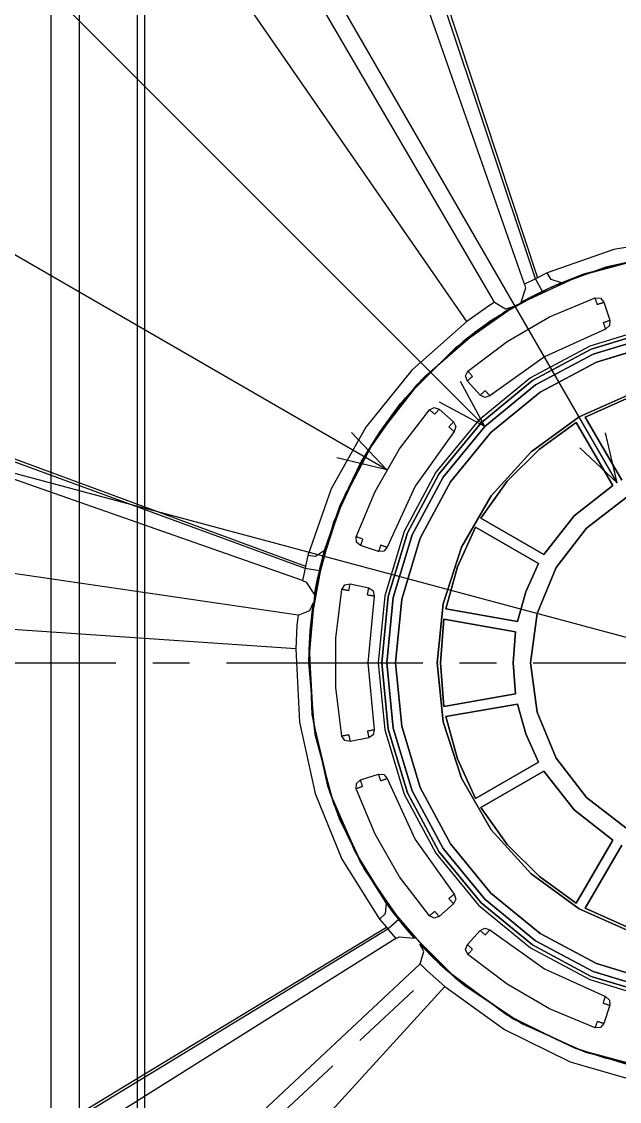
# Model space of a CAD drawing. Header units: metres. Extents: x -18 to 410, y -32 to 287.
# Drawn here: x 20.78 to 45.13, y 91.37 to 135.34 of the extents above; entities that cross this region are included whole.
import ezdxf

# ---------------------------------------------------------------- set-up
doc = ezdxf.new("R2010")
doc.units = ezdxf.units.M
doc.linetypes.add('CENTER2', pattern=[12.5, 8, -1.5, 1.5, -1.5])
doc.linetypes.add('DASHED', pattern=[4.5, 3, -1.5])
for name, color, linetype in [('DIM', 2, 'Continuous'), ('HIDDEN', 9, 'DASHED'), ('VISIBLE', 3, 'Continuous')]:
    doc.layers.add(name, color=color, linetype=linetype)

msp = doc.modelspace()

# ---------------------------------------------------------------- linework, layer by layer
at = {"layer": 'CENTER2', "color": 3, "linetype": 'CENTER2'}
msp.add_line((4.124, 109.226), (94.415, 109.226), dxfattribs=at)
at = {"layer": 'DIM', "color": 2}
for p, q in [((21.977, 178.5), (21.977, 56.5)), ((23.126, 178.5), (23.126, 48.5)), ((25.497, 178.5), (25.497, 40.5)), ((25.794, 178.5), (25.794, 28.5)), ((45.039, 116.553), (23.641, 153.615)), ((39.647, 118.848), (13.025, 145.47)), ((35.652, 117.087), (4.879, 134.854)), ((48.248, 109.499), (-0.241, 122.492)), ((39.647, 118.848), (38.657, 120.687)), ((39.647, 118.848), (37.808, 119.838)), ((35.652, 117.087), (34.22, 118.607)), ((45.039, 116.553), (44.558, 118.585)), ((45.039, 116.553), (43.519, 117.985)), ((35.652, 117.087), (33.62, 117.568))]:
    msp.add_line(p, q, dxfattribs=at)
at = {"layer": 'HIDDEN'}
for p, q in [((44.498, 123.909), (44.738, 123.171)), ((39.457, 120.123), (38.938, 120.699)), ((37.796, 119.556), (38.372, 119.037)), ((45.223, 116.657), (43.742, 119.222)), ((43.376, 119.01), (44.857, 116.445)), ((42.05, 113.638), (39.484, 115.119)), ((39.273, 114.753), (41.838, 113.272)), ((35.323, 113.757), (34.586, 113.996)), ((40.976, 110.903), (38.059, 111.417)), ((37.985, 111), (40.902, 110.486)), ((40.902, 107.965), (37.985, 107.451)), ((38.059, 107.034), (40.976, 107.548)), ((41.838, 105.179), (39.273, 103.698)), ((34.586, 104.455), (35.323, 104.694)), ((39.484, 103.332), (42.05, 104.813)), ((44.857, 102.006), (43.376, 99.441)), ((43.742, 99.229), (45.223, 101.794)), ((38.372, 99.414), (37.796, 98.895)), ((38.938, 97.752), (39.457, 98.329)), ((21.39, 81.563), (37.857, 96.922)), ((44.738, 95.28), (44.498, 94.542))]:
    msp.add_line(p, q, dxfattribs=at)
for points in [[(49.269, 126.007), (46.902, 125.839), (44.582, 125.339), (42.356, 124.517), (40.268, 123.388)], [(49.269, 126.007), (46.563, 125.787), (43.67, 125.045), (42.809, 124.714), (41.988, 124.345)], [(42.585, 124.618), (42.369, 124.523)], [(38.963, 121.101), (40.556, 122.314), (42.29, 123.316), (44.138, 124.088)], [(41.463, 124.081), (41.114, 123.892)], [(41.988, 124.345), (41.463, 124.081)], [(41.517, 124.109), (41.682, 124.194)], [(41.994, 124.348), (42.137, 124.416)], [(44.138, 124.088), (44.356, 124.074), (44.498, 123.909)], [(40.833, 123.733), (39.813, 123.089)], [(39.225, 122.669), (39.852, 123.116)], [(39.458, 122.84), (40.378, 123.458)], [(39.857, 123.117), (39.486, 122.855)], [(39.852, 123.116), (40.268, 123.388)], [(39.857, 123.117), (39.852, 123.116)], [(40.268, 123.388), (39.857, 123.117)], [(40.378, 123.458), (40.386, 123.463)], [(44.738, 123.171), (44.722, 122.958), (44.562, 122.818)], [(63.089, 109.226), (62.824, 111.922), (62.037, 114.514), (60.76, 116.903), (59.041, 118.998), (56.947, 120.716), (54.558, 121.994), (51.965, 122.78), (49.269, 123.046), (46.573, 122.78), (43.98, 121.994), (41.591, 120.716), (39.497, 118.998), (37.778, 116.903), (36.501, 114.514), (35.715, 111.922), (35.449, 109.226)], [(35.449, 109.226), (35.715, 111.922), (36.501, 114.514), (37.778, 116.903), (39.497, 118.998), (41.591, 120.716), (43.98, 121.994), (46.573, 122.78), (49.269, 123.046), (51.965, 122.78), (54.558, 121.994), (56.947, 120.716), (59.041, 118.998), (60.76, 116.903), (62.037, 114.514), (62.824, 111.922), (63.089, 109.226)], [(49.269, 95.617), (46.614, 95.879), (44.061, 96.653), (41.709, 97.911), (39.647, 99.603), (37.954, 101.665), (36.697, 104.018), (35.922, 106.571), (35.661, 109.226), (35.922, 111.88), (36.697, 114.433), (37.954, 116.786), (39.647, 118.848), (41.709, 120.541), (44.061, 121.798), (46.614, 122.572), (49.269, 122.834)], [(39.813, 123.089), (39.221, 122.666)], [(39.486, 122.855), (39.223, 122.664)], [(44.562, 122.818), (42.077, 121.682), (39.852, 120.098)], [(38.766, 122.313), (36.843, 120.504), (35.228, 118.415), (33.96, 116.099), (33.071, 113.613), (32.584, 111.018)], [(39.221, 122.666), (37.049, 120.727), (35.183, 118.346), (33.78, 115.682), (32.908, 112.96)], [(36.013, 109.226), (36.268, 111.812), (37.022, 114.298), (38.247, 116.59), (39.896, 118.599), (41.905, 120.247), (44.196, 121.472), (46.683, 122.227), (49.269, 122.481), (51.855, 122.227), (54.342, 121.472), (56.634, 120.247), (58.642, 118.599), (60.291, 116.59), (61.516, 114.298), (62.27, 111.812), (62.525, 109.226)], [(38.766, 122.313), (39.225, 122.669)], [(39.223, 122.664), (38.766, 122.313)], [(38.938, 120.699), (38.866, 120.905), (38.963, 121.101)], [(36.221, 119.778), (37.202, 120.887)], [(37.705, 109.226), (37.958, 111.63), (38.705, 113.929), (39.914, 116.022), (41.532, 117.819), (43.487, 119.24), (45.696, 120.223), (48.06, 120.726), (50.478, 120.726), (52.842, 120.223), (55.051, 119.24), (57.007, 117.819), (58.624, 116.022), (59.833, 113.929), (60.58, 111.63), (60.833, 109.226)], [(43.742, 119.222), (45.429, 119.983), (47.216, 120.462), (49.058, 120.646)], [(39.852, 120.098), (39.65, 120.03), (39.457, 120.123)], [(37.394, 119.532), (37.59, 119.628), (37.796, 119.556)], [(34.406, 114.357), (35.179, 116.204), (36.18, 117.939), (37.394, 119.532)], [(38.372, 119.037), (38.465, 118.845), (38.397, 118.643)], [(39.484, 115.119), (40.564, 116.622), (41.873, 117.93), (43.376, 119.01)], [(34.618, 117.408), (35.357, 118.61)], [(38.397, 118.643), (36.812, 116.418), (35.677, 113.933)], [(49.269, 101.469), (47.262, 101.734), (45.391, 102.509), (43.785, 103.741), (42.552, 105.347), (41.777, 107.218), (41.513, 109.226), (41.777, 111.233), (42.552, 113.104), (43.785, 114.71), (45.391, 115.943), (47.262, 116.717), (49.269, 116.982)], [(44.857, 116.445), (43.286, 115.209), (42.05, 113.638)], [(34.586, 113.996), (34.42, 114.139), (34.406, 114.357)], [(38.059, 111.417), (38.535, 113.132), (39.273, 114.753)], [(35.677, 113.933), (35.536, 113.772), (35.323, 113.757)], [(33.007, 113.369), (33.067, 113.597)], [(41.838, 113.272), (41.318, 112.119), (40.976, 110.903)], [(32.908, 112.96), (32.788, 112.385)], [(32.799, 112.445), (32.836, 112.626)], [(32.788, 112.385), (32.718, 111.994)], [(33.832, 106.238), (33.577, 108.224), (33.577, 110.227), (33.832, 112.213)], [(33.832, 112.213), (33.953, 112.395), (34.167, 112.436)], [(34.926, 112.274), (35.103, 112.154), (35.144, 111.945)], [(35.144, 111.945), (34.885, 109.226), (35.144, 106.506)], [(32.667, 111.675), (32.534, 110.477)], [(32.508, 110.043), (32.598, 111.148)], [(32.538, 110.524), (32.584, 111.018)], [(32.584, 111.018), (32.54, 110.528)], [(32.598, 111.148), (32.599, 111.159)], [(37.985, 107.451), (37.846, 109.226), (37.985, 111)], [(32.496, 109.755), (32.538, 110.524)], [(32.534, 110.477), (32.496, 109.75)], [(32.54, 110.528), (32.514, 110.073)], [(32.54, 110.528), (32.538, 110.524)], [(40.902, 110.486), (40.808, 109.226), (40.902, 107.965)], [(32.514, 110.073), (32.499, 109.751)], [(32.488, 109.174), (32.496, 109.755)], [(32.499, 109.751), (32.488, 109.174)], [(32.499, 109.751), (32.496, 109.755)], [(32.496, 109.75), (32.658, 106.842), (33.356, 103.899), (34.563, 101.141), (36.149, 98.762)], [(32.488, 109.174), (32.704, 106.542), (33.329, 103.977), (34.35, 101.542), (35.74, 99.298), (37.464, 97.298)], [(63.089, 109.226), (62.824, 106.529), (62.037, 103.937), (60.76, 101.548), (59.041, 99.453), (56.947, 97.735), (54.558, 96.458), (51.965, 95.671), (49.269, 95.406), (46.573, 95.671), (43.98, 96.458), (41.591, 97.735), (39.497, 99.453), (37.778, 101.548), (36.501, 103.937), (35.715, 106.529), (35.449, 109.226)], [(35.449, 109.226), (35.715, 106.529), (36.501, 103.937), (37.778, 101.548), (39.497, 99.453), (41.591, 97.735), (43.98, 96.458), (46.573, 95.671), (49.269, 95.406), (51.965, 95.671), (54.558, 96.458), (56.947, 97.735), (59.041, 99.453), (60.76, 101.548), (62.037, 103.937), (62.824, 106.529), (63.089, 109.226)], [(60.833, 109.226), (60.58, 106.821), (59.833, 104.522), (58.624, 102.429), (57.007, 100.632), (55.051, 99.211), (52.842, 98.228), (50.478, 97.725), (48.06, 97.725), (45.696, 98.228), (43.487, 99.211), (41.532, 100.632), (39.914, 102.429), (38.705, 104.522), (37.958, 106.821), (37.705, 109.226)], [(40.976, 107.548), (41.318, 106.332), (41.838, 105.179)], [(39.273, 103.698), (38.535, 105.319), (38.059, 107.034)], [(35.144, 106.506), (35.103, 106.297), (34.926, 106.177)], [(34.167, 106.016), (33.953, 106.056), (33.832, 106.238)], [(35.323, 104.694), (35.536, 104.679), (35.677, 104.518)], [(42.05, 104.813), (43.286, 103.243), (44.857, 102.006)], [(34.406, 104.094), (34.42, 104.312), (34.586, 104.455)], [(35.677, 104.518), (36.812, 102.033), (38.397, 99.808)], [(33.737, 102.873), (33.258, 104.2)], [(37.394, 98.919), (36.18, 100.512), (35.179, 102.247), (34.406, 104.094)], [(43.376, 99.441), (41.873, 100.521), (40.564, 101.829), (39.484, 103.332)], [(35.891, 99.095), (35.749, 99.284), (35.627, 99.453)], [(38.397, 99.808), (38.465, 99.606), (38.372, 99.414)], [(49.058, 97.805), (47.216, 97.989), (45.429, 98.468), (43.742, 99.229)], [(36.149, 98.762), (36.523, 98.31)], [(36.484, 98.356), (36.364, 98.498)], [(37.796, 98.895), (37.59, 98.823), (37.394, 98.919)], [(36.523, 98.31), (36.785, 98.011)], [(39.457, 98.329), (39.65, 98.421), (39.852, 98.353)], [(39.852, 98.353), (42.077, 96.769), (44.562, 95.633)], [(37.003, 97.773), (37.857, 96.922)], [(38.963, 97.35), (38.866, 97.546), (38.938, 97.752)], [(37.372, 97.39), (37.364, 97.398)], [(38.179, 96.631), (37.372, 97.39)], [(37.822, 96.954), (37.464, 97.298)], [(37.464, 97.298), (37.82, 96.958)], [(44.138, 94.363), (42.29, 95.135), (40.556, 96.137), (38.963, 97.35)], [(37.82, 96.958), (38.158, 96.655)], [(37.82, 96.958), (37.822, 96.954)], [(38.398, 96.442), (37.822, 96.954)], [(37.857, 96.922), (38.401, 96.439)], [(38.158, 96.655), (38.403, 96.441)], [(38.847, 96.073), (38.398, 96.442)], [(38.401, 96.439), (40.807, 94.734), (43.324, 93.532), (45.43, 92.889), (47.378, 92.551), (49.269, 92.444)], [(38.403, 96.441), (38.847, 96.073)], [(38.847, 96.073), (41.186, 94.519), (43.751, 93.377), (46.471, 92.679), (49.269, 92.444)], [(44.562, 95.633), (44.722, 95.493), (44.738, 95.28)], [(44.498, 94.542), (44.356, 94.377), (44.138, 94.363)], [(44.552, 93.121), (43.215, 93.574)]]:
    msp.add_lwpolyline(points, dxfattribs=at)
at = {"layer": 'VISIBLE'}
for p, q in [((41.717, 124.861), (34.745, 145.715)), ((34.883, 145.77), (41.801, 124.908)), ((41.267, 124.641), (34.009, 145.414)), ((40.046, 123.904), (28.986, 142.857)), ((38.921, 123.119), (26.419, 141.168)), ((44.498, 123.909), (44.738, 123.171)), ((32.336, 113.07), (11.684, 120.621)), ((11.728, 120.763), (32.352, 113.165)), ((39.457, 120.123), (38.938, 120.699)), ((32.228, 112.581), (11.462, 119.858)), ((37.796, 119.556), (38.372, 119.037)), ((43.742, 119.222), (45.223, 116.657)), ((44.857, 116.445), (43.376, 119.01)), ((39.484, 115.119), (42.05, 113.638)), ((32.043, 111.167), (10.329, 114.336)), ((41.838, 113.272), (39.273, 114.753)), ((35.323, 113.757), (34.586, 113.996)), ((34.167, 112.436), (34.926, 112.274)), ((34.167, 112.436), (34.926, 112.274)), ((31.955, 109.797), (10.049, 111.276)), ((38.059, 111.417), (40.976, 110.903)), ((40.902, 110.486), (37.985, 111)), ((37.985, 107.451), (40.902, 107.965)), ((40.976, 107.548), (38.059, 107.034)), ((34.926, 106.177), (34.167, 106.016)), ((34.926, 106.177), (34.167, 106.016)), ((39.273, 103.698), (41.838, 105.179)), ((34.586, 104.455), (35.323, 104.694)), ((42.05, 104.813), (39.484, 103.332)), ((43.376, 99.441), (44.857, 102.006)), ((45.223, 101.794), (43.742, 99.229)), ((38.372, 99.414), (37.796, 98.895)), ((16.842, 87.068), (35.642, 98.455)), ((35.706, 98.384), (16.926, 86.945)), ((38.938, 97.752), (39.457, 98.329)), ((36.02, 97.994), (17.384, 86.295)), ((37.011, 96.968), (20.995, 81.967)), ((38.027, 96.045), (23.212, 79.84)), ((44.738, 95.28), (44.498, 94.542))]:
    msp.add_line(p, q, dxfattribs=at)
for points in [[(53.679, 125.979), (50.732, 126.505), (47.755, 126.525), (44.909, 126.055), (42.186, 125.108)], [(49.269, 92.444), (46.355, 92.699), (43.53, 93.456), (40.878, 94.692), (38.482, 96.37), (36.414, 98.439), (34.736, 100.835), (33.5, 103.486), (32.743, 106.311), (32.488, 109.226), (32.743, 112.14), (33.5, 114.965), (34.736, 117.616), (36.414, 120.012), (38.482, 122.081), (40.878, 123.759), (43.53, 124.995), (46.355, 125.752), (49.269, 126.007)], [(42.777, 124.7), (44.574, 125.337), (46.532, 125.782)], [(41.801, 124.908), (41.717, 124.861)], [(42.186, 125.108), (41.801, 124.908)], [(42.777, 124.7), (42.35, 124.839), (42.186, 125.108)], [(41.306, 124.485), (41.114, 123.892)], [(41.717, 124.861), (41.267, 124.641)], [(41.267, 124.641), (41.306, 124.485)], [(41.994, 124.348), (41.717, 124.861)], [(42.369, 124.523), (42.137, 124.416)], [(42.777, 124.7), (42.585, 124.618)], [(38.963, 121.101), (40.556, 122.314), (42.29, 123.316), (44.138, 124.088)], [(41.114, 123.892), (41.517, 124.109)], [(41.682, 124.194), (41.994, 124.348)], [(44.138, 124.088), (44.356, 124.074), (44.498, 123.909)], [(44.23, 123.822), (44.22, 123.852), (44.209, 123.881), (44.2, 123.91), (44.19, 123.938), (44.181, 123.964), (44.173, 123.988), (44.165, 124.01), (44.158, 124.03), (44.152, 124.048), (44.147, 124.062), (44.143, 124.073), (44.14, 124.082), (44.138, 124.087), (44.138, 124.088)], [(39.699, 123.681), (38.921, 123.119)], [(40.046, 123.904), (39.699, 123.681)], [(40.046, 123.904), (40.496, 123.644), (40.833, 123.733)], [(40.833, 123.733), (40.601, 123.595), (40.378, 123.458)], [(40.386, 123.463), (40.609, 123.6), (40.833, 123.733)], [(44.23, 123.822), (44.26, 123.832), (44.29, 123.841), (44.319, 123.851), (44.346, 123.86), (44.373, 123.868), (44.397, 123.876), (44.42, 123.883), (44.44, 123.89), (44.457, 123.896), (44.472, 123.9), (44.483, 123.904), (44.491, 123.907), (44.496, 123.908), (44.498, 123.909)], [(38.921, 123.119), (36.671, 121.142), (34.8, 118.827), (33.393, 116.309), (32.435, 113.59)], [(49.269, 123.187), (46.545, 122.918), (43.926, 122.124), (41.513, 120.834), (39.397, 119.097), (37.661, 116.982), (36.371, 114.568), (35.576, 111.949), (35.308, 109.226), (35.576, 106.502), (36.371, 103.883), (37.661, 101.469), (39.397, 99.354), (41.513, 97.617), (43.926, 96.327), (46.545, 95.533), (49.269, 95.265)], [(44.47, 123.084), (44.5, 123.094), (44.529, 123.103), (44.558, 123.113), (44.586, 123.122), (44.612, 123.13), (44.637, 123.138), (44.659, 123.146), (44.679, 123.152), (44.697, 123.158), (44.711, 123.163), (44.723, 123.166), (44.731, 123.169), (44.736, 123.171), (44.738, 123.171)], [(44.738, 123.171), (44.722, 122.958), (44.562, 122.818)], [(49.269, 122.834), (46.614, 122.572), (44.061, 121.798), (41.709, 120.541), (39.647, 118.848), (37.954, 116.786), (36.697, 114.433), (35.922, 111.88), (35.661, 109.226), (35.922, 106.571), (36.697, 104.018), (37.954, 101.665), (39.647, 99.603), (41.709, 97.911), (44.061, 96.653), (46.614, 95.879), (49.269, 95.617)], [(37.202, 120.887), (39.458, 122.84)], [(44.562, 122.818), (42.077, 121.682), (39.852, 120.098)], [(44.47, 123.084), (44.48, 123.054), (44.49, 123.025), (44.5, 122.996), (44.51, 122.968), (44.519, 122.942), (44.527, 122.918), (44.535, 122.896), (44.542, 122.876), (44.548, 122.858), (44.553, 122.844), (44.557, 122.833), (44.56, 122.824), (44.561, 122.819), (44.562, 122.818)], [(62.525, 109.226), (62.27, 111.812), (61.516, 114.298), (60.291, 116.59), (58.642, 118.599), (56.634, 120.247), (54.342, 121.472), (51.855, 122.227), (49.269, 122.481), (46.683, 122.227), (44.196, 121.472), (41.905, 120.247), (39.896, 118.599), (38.247, 116.59), (37.022, 114.298), (36.268, 111.812), (36.013, 109.226)], [(38.938, 120.699), (38.866, 120.905), (38.963, 121.101)], [(39.148, 120.888), (39.127, 120.912), (39.107, 120.935), (39.087, 120.958), (39.068, 120.98), (39.05, 121.001), (39.033, 121.021), (39.017, 121.038), (39.003, 121.054), (38.991, 121.068), (38.981, 121.08), (38.973, 121.089), (38.968, 121.095), (38.964, 121.099), (38.963, 121.101)], [(60.833, 109.226), (60.58, 111.63), (59.833, 113.929), (58.624, 116.022), (57.007, 117.819), (55.051, 119.24), (52.842, 120.223), (50.478, 120.726), (48.06, 120.726), (45.696, 120.223), (43.487, 119.24), (41.532, 117.819), (39.914, 116.022), (38.705, 113.929), (37.958, 111.63), (37.705, 109.226)], [(39.148, 120.888), (39.124, 120.867), (39.101, 120.846), (39.079, 120.825), (39.057, 120.806), (39.036, 120.787), (39.017, 120.77), (39, 120.754), (38.984, 120.74), (38.97, 120.728), (38.959, 120.718), (38.95, 120.71), (38.944, 120.704), (38.94, 120.7), (38.938, 120.699)], [(49.058, 120.646), (47.216, 120.462), (45.429, 119.983), (43.742, 119.222)], [(39.667, 120.311), (39.644, 120.29), (39.62, 120.269), (39.598, 120.249), (39.576, 120.229), (39.555, 120.211), (39.536, 120.194), (39.519, 120.178), (39.503, 120.164), (39.49, 120.151), (39.478, 120.141), (39.469, 120.133), (39.463, 120.127), (39.459, 120.124), (39.457, 120.123)], [(39.852, 120.098), (39.65, 120.03), (39.457, 120.123)], [(39.667, 120.311), (39.688, 120.287), (39.708, 120.264), (39.728, 120.241), (39.747, 120.219), (39.765, 120.198), (39.782, 120.178), (39.798, 120.161), (39.811, 120.145), (39.823, 120.131), (39.833, 120.119), (39.841, 120.11), (39.847, 120.103), (39.85, 120.099), (39.852, 120.098)], [(35.357, 118.61), (36.221, 119.778)], [(37.394, 119.532), (37.59, 119.628), (37.796, 119.556)], [(34.406, 114.357), (35.179, 116.204), (36.18, 117.939), (37.394, 119.532)], [(37.607, 119.347), (37.583, 119.367), (37.559, 119.388), (37.537, 119.408), (37.514, 119.427), (37.494, 119.445), (37.474, 119.462), (37.456, 119.477), (37.44, 119.491), (37.427, 119.503), (37.415, 119.513), (37.406, 119.521), (37.399, 119.527), (37.395, 119.53), (37.394, 119.532)], [(37.607, 119.347), (37.628, 119.37), (37.649, 119.393), (37.669, 119.416), (37.689, 119.438), (37.707, 119.458), (37.725, 119.477), (37.74, 119.495), (37.754, 119.511), (37.767, 119.524), (37.777, 119.536), (37.785, 119.545), (37.791, 119.551), (37.794, 119.555), (37.796, 119.556)], [(38.183, 118.828), (38.205, 118.851), (38.225, 118.874), (38.246, 118.897), (38.265, 118.919), (38.284, 118.939), (38.301, 118.958), (38.317, 118.976), (38.331, 118.992), (38.343, 119.005), (38.353, 119.016), (38.362, 119.025), (38.367, 119.032), (38.371, 119.036), (38.372, 119.037)], [(38.183, 118.828), (38.207, 118.807), (38.231, 118.787), (38.254, 118.767), (38.276, 118.748), (38.297, 118.729), (38.316, 118.713), (38.334, 118.697), (38.35, 118.683), (38.364, 118.671), (38.375, 118.661), (38.385, 118.653), (38.391, 118.648), (38.395, 118.644), (38.397, 118.643)], [(38.372, 119.037), (38.465, 118.845), (38.397, 118.643)], [(43.376, 119.01), (41.873, 117.93), (40.564, 116.622), (39.484, 115.119)], [(38.397, 118.643), (36.812, 116.418), (35.677, 113.933)], [(33.123, 113.798), (33.745, 115.6), (34.618, 117.408)], [(49.269, 116.982), (47.262, 116.717), (45.391, 115.943), (43.785, 114.71), (42.552, 113.104), (41.777, 111.233), (41.513, 109.226), (41.777, 107.218), (42.552, 105.347), (43.785, 103.741), (45.391, 102.509), (47.262, 101.734), (49.269, 101.469)], [(42.05, 113.638), (43.286, 115.209), (44.857, 116.445)], [(34.586, 113.996), (34.42, 114.139), (34.406, 114.357)], [(34.673, 114.265), (34.643, 114.275), (34.613, 114.285), (34.585, 114.295), (34.557, 114.305), (34.531, 114.314), (34.507, 114.322), (34.484, 114.33), (34.464, 114.337), (34.447, 114.343), (34.433, 114.348), (34.421, 114.352), (34.413, 114.354), (34.408, 114.356), (34.406, 114.357)], [(39.273, 114.753), (38.535, 113.132), (38.059, 111.417)], [(34.673, 114.265), (34.663, 114.235), (34.653, 114.205), (34.644, 114.176), (34.635, 114.148), (34.626, 114.122), (34.618, 114.097), (34.611, 114.075), (34.605, 114.055), (34.599, 114.038), (34.594, 114.023), (34.591, 114.012), (34.588, 114.003), (34.586, 113.998), (34.586, 113.996)], [(35.411, 114.025), (35.401, 113.995), (35.391, 113.965), (35.382, 113.936), (35.373, 113.909), (35.364, 113.882), (35.356, 113.858), (35.349, 113.835), (35.342, 113.815), (35.337, 113.798), (35.332, 113.783), (35.328, 113.772), (35.326, 113.763), (35.324, 113.758), (35.323, 113.757)], [(35.677, 113.933), (35.536, 113.772), (35.323, 113.757)], [(35.411, 114.025), (35.44, 114.015), (35.47, 114.004), (35.499, 113.995), (35.526, 113.985), (35.552, 113.976), (35.577, 113.967), (35.599, 113.96), (35.619, 113.953), (35.636, 113.947), (35.651, 113.942), (35.662, 113.938), (35.67, 113.935), (35.675, 113.933), (35.677, 113.933)], [(32.435, 113.59), (32.352, 113.165)], [(33.123, 113.798), (32.748, 113.55), (32.435, 113.59)], [(33.067, 113.597), (33.123, 113.798)], [(32.336, 113.07), (32.228, 112.581)], [(32.352, 113.165), (32.336, 113.07)], [(32.91, 112.966), (32.336, 113.07)], [(32.91, 112.966), (32.946, 113.12)], [(32.946, 113.121), (33.007, 113.369)], [(40.976, 110.903), (41.318, 112.119), (41.838, 113.272)], [(32.228, 112.581), (32.374, 112.514)], [(32.836, 112.626), (32.91, 112.966)], [(32.374, 112.514), (32.718, 111.994)], [(32.718, 111.994), (32.799, 112.445)], [(33.832, 106.238), (33.577, 108.224), (33.577, 110.227), (33.832, 112.213)], [(33.832, 112.213), (33.953, 112.395), (34.167, 112.436)], [(34.109, 112.16), (34.078, 112.166), (34.047, 112.172), (34.017, 112.177), (33.989, 112.183), (33.961, 112.188), (33.936, 112.193), (33.913, 112.198), (33.892, 112.202), (33.874, 112.205), (33.859, 112.208), (33.847, 112.21), (33.839, 112.212), (33.834, 112.213), (33.832, 112.213)], [(34.109, 112.16), (34.115, 112.191), (34.122, 112.221), (34.128, 112.251), (34.134, 112.279), (34.14, 112.306), (34.145, 112.332), (34.15, 112.355), (34.155, 112.375), (34.158, 112.393), (34.162, 112.408), (34.164, 112.42), (34.166, 112.429), (34.167, 112.434), (34.167, 112.436)], [(34.868, 111.998), (34.874, 112.029), (34.881, 112.06), (34.887, 112.089), (34.893, 112.118), (34.899, 112.145), (34.904, 112.17), (34.909, 112.193), (34.913, 112.214), (34.917, 112.232), (34.92, 112.247), (34.923, 112.259), (34.925, 112.267), (34.926, 112.272), (34.926, 112.274)], [(34.926, 112.274), (35.103, 112.154), (35.144, 111.945)], [(34.868, 111.998), (34.899, 111.992), (34.929, 111.986), (34.959, 111.981), (34.988, 111.975), (35.015, 111.97), (35.04, 111.965), (35.063, 111.961), (35.084, 111.957), (35.102, 111.953), (35.117, 111.95), (35.129, 111.948), (35.138, 111.946), (35.143, 111.945), (35.144, 111.945)], [(35.144, 111.945), (34.885, 109.226), (35.144, 106.506)], [(32.043, 111.167), (32.526, 111.356), (32.667, 111.675)], [(32.599, 111.159), (32.667, 111.675)], [(32.043, 111.167), (32, 110.756)], [(37.985, 111), (37.846, 109.226), (37.985, 107.451)], [(32, 110.756), (31.955, 109.797)], [(40.902, 107.965), (40.808, 109.226), (40.902, 110.486)], [(33.258, 104.2), (32.62, 107.12), (32.508, 110.043)], [(31.955, 109.797), (32.098, 106.806), (32.741, 103.9), (33.832, 101.23), (35.361, 98.785)], [(62.525, 109.226), (62.27, 106.639), (61.516, 104.153), (60.291, 101.861), (58.642, 99.852), (56.634, 98.204), (54.342, 96.979), (51.855, 96.224), (49.269, 95.97), (46.683, 96.224), (44.196, 96.979), (41.905, 98.204), (39.896, 99.852), (38.247, 101.861), (37.022, 104.153), (36.268, 106.639), (36.013, 109.226)], [(36.013, 109.226), (36.268, 106.639), (37.022, 104.153), (38.247, 101.861), (39.896, 99.852), (41.905, 98.204), (44.196, 96.979), (46.683, 96.224), (49.269, 95.97), (51.855, 96.224), (54.342, 96.979), (56.634, 98.204), (58.642, 99.852), (60.291, 101.861), (61.516, 104.153), (62.27, 106.639), (62.525, 109.226)], [(37.705, 109.226), (37.958, 106.821), (38.705, 104.522), (39.914, 102.429), (41.532, 100.632), (43.487, 99.211), (45.696, 98.228), (48.06, 97.725), (50.478, 97.725), (52.842, 98.228), (55.051, 99.211), (57.007, 100.632), (58.624, 102.429), (59.833, 104.522), (60.58, 106.821), (60.833, 109.226)], [(41.838, 105.179), (41.318, 106.332), (40.976, 107.548)], [(38.059, 107.034), (38.535, 105.319), (39.273, 103.698)], [(34.868, 106.453), (34.899, 106.459), (34.929, 106.465), (34.959, 106.47), (34.988, 106.476), (35.015, 106.481), (35.04, 106.486), (35.063, 106.49), (35.084, 106.494), (35.102, 106.498), (35.117, 106.501), (35.129, 106.503), (35.138, 106.505), (35.143, 106.506), (35.144, 106.506)], [(34.868, 106.453), (34.874, 106.422), (34.881, 106.391), (34.887, 106.362), (34.893, 106.333), (34.899, 106.306), (34.904, 106.281), (34.909, 106.258), (34.913, 106.237), (34.917, 106.219), (34.92, 106.204), (34.923, 106.192), (34.925, 106.184), (34.926, 106.179), (34.926, 106.177)], [(35.144, 106.506), (35.103, 106.297), (34.926, 106.177)], [(34.109, 106.291), (34.078, 106.285), (34.047, 106.28), (34.017, 106.274), (33.989, 106.268), (33.961, 106.263), (33.936, 106.258), (33.913, 106.254), (33.892, 106.25), (33.874, 106.246), (33.859, 106.243), (33.847, 106.241), (33.839, 106.239), (33.834, 106.238), (33.832, 106.238)], [(34.167, 106.016), (33.953, 106.056), (33.832, 106.238)], [(34.109, 106.291), (34.115, 106.261), (34.122, 106.23), (34.128, 106.2), (34.134, 106.172), (34.14, 106.145), (34.145, 106.119), (34.15, 106.096), (34.155, 106.076), (34.158, 106.058), (34.162, 106.043), (34.164, 106.031), (34.166, 106.022), (34.167, 106.017), (34.167, 106.016)], [(35.323, 104.694), (35.536, 104.679), (35.677, 104.518)], [(35.411, 104.426), (35.401, 104.456), (35.391, 104.486), (35.382, 104.515), (35.373, 104.542), (35.364, 104.569), (35.356, 104.593), (35.349, 104.616), (35.342, 104.636), (35.337, 104.653), (35.332, 104.668), (35.328, 104.679), (35.326, 104.688), (35.324, 104.693), (35.323, 104.694)], [(44.857, 102.006), (43.286, 103.243), (42.05, 104.813)], [(34.406, 104.094), (34.42, 104.312), (34.586, 104.455)], [(34.673, 104.186), (34.663, 104.216), (34.653, 104.246), (34.644, 104.275), (34.635, 104.303), (34.626, 104.329), (34.618, 104.354), (34.611, 104.376), (34.605, 104.396), (34.599, 104.413), (34.594, 104.428), (34.591, 104.44), (34.588, 104.448), (34.586, 104.453), (34.586, 104.455)], [(35.411, 104.426), (35.44, 104.436), (35.47, 104.447), (35.499, 104.457), (35.526, 104.466), (35.552, 104.475), (35.577, 104.484), (35.599, 104.491), (35.619, 104.498), (35.636, 104.504), (35.651, 104.509), (35.662, 104.513), (35.67, 104.516), (35.675, 104.518), (35.677, 104.518)], [(35.677, 104.518), (36.812, 102.033), (38.397, 99.808)], [(34.673, 104.186), (34.643, 104.176), (34.613, 104.166), (34.585, 104.156), (34.557, 104.146), (34.531, 104.137), (34.507, 104.129), (34.484, 104.121), (34.464, 104.114), (34.447, 104.108), (34.433, 104.103), (34.421, 104.099), (34.413, 104.097), (34.408, 104.095), (34.406, 104.094)], [(37.394, 98.919), (36.18, 100.512), (35.179, 102.247), (34.406, 104.094)], [(39.484, 103.332), (40.564, 101.829), (41.873, 100.521), (43.376, 99.441)], [(35.627, 99.453), (34.607, 101.063), (33.737, 102.873)], [(35.627, 99.453), (35.587, 99.005), (35.361, 98.785)], [(38.183, 99.623), (38.207, 99.644), (38.231, 99.664), (38.254, 99.684), (38.276, 99.704), (38.297, 99.722), (38.316, 99.739), (38.334, 99.754), (38.35, 99.768), (38.364, 99.78), (38.375, 99.79), (38.385, 99.798), (38.391, 99.803), (38.395, 99.807), (38.397, 99.808)], [(38.183, 99.623), (38.205, 99.6), (38.225, 99.577), (38.246, 99.554), (38.265, 99.532), (38.284, 99.512), (38.301, 99.493), (38.317, 99.475), (38.331, 99.46), (38.343, 99.446), (38.353, 99.435), (38.362, 99.426), (38.367, 99.419), (38.371, 99.415), (38.372, 99.414)], [(38.397, 99.808), (38.465, 99.606), (38.372, 99.414)], [(36.047, 98.892), (35.967, 98.995), (35.891, 99.095)], [(37.607, 99.104), (37.583, 99.084), (37.559, 99.063), (37.537, 99.043), (37.514, 99.024), (37.494, 99.006), (37.474, 98.989), (37.456, 98.974), (37.44, 98.96), (37.427, 98.948), (37.415, 98.938), (37.406, 98.93), (37.399, 98.924), (37.395, 98.921), (37.394, 98.919)], [(37.607, 99.104), (37.628, 99.081), (37.649, 99.058), (37.669, 99.035), (37.689, 99.013), (37.707, 98.993), (37.725, 98.974), (37.74, 98.956), (37.754, 98.94), (37.767, 98.927), (37.777, 98.915), (37.785, 98.906), (37.791, 98.9), (37.794, 98.896), (37.796, 98.895)], [(43.742, 99.229), (45.429, 98.468), (47.216, 97.989), (49.058, 97.805)], [(35.361, 98.785), (35.642, 98.455)], [(36.145, 98.768), (35.706, 98.384)], [(36.145, 98.768), (36.047, 98.892)], [(36.364, 98.498), (36.145, 98.768)], [(37.796, 98.895), (37.59, 98.823), (37.394, 98.919)], [(35.642, 98.455), (35.706, 98.384)], [(35.706, 98.384), (36.02, 97.994)], [(36.02, 97.994), (36.165, 98.067)], [(36.165, 98.067), (36.785, 98.011)], [(36.785, 98.011), (36.484, 98.356)], [(39.457, 98.329), (39.65, 98.421), (39.852, 98.353)], [(39.667, 98.14), (39.644, 98.161), (39.62, 98.182), (39.598, 98.202), (39.576, 98.222), (39.555, 98.24), (39.536, 98.257), (39.519, 98.273), (39.503, 98.287), (39.49, 98.3), (39.478, 98.31), (39.469, 98.318), (39.463, 98.324), (39.459, 98.327), (39.457, 98.329)], [(39.667, 98.14), (39.688, 98.164), (39.708, 98.187), (39.728, 98.21), (39.747, 98.232), (39.765, 98.253), (39.782, 98.273), (39.798, 98.291), (39.811, 98.306), (39.823, 98.32), (39.833, 98.332), (39.841, 98.341), (39.847, 98.348), (39.85, 98.352), (39.852, 98.353)], [(39.852, 98.353), (42.077, 96.769), (44.562, 95.633)], [(37.364, 97.398), (37.003, 97.773)], [(37.011, 96.968), (37.164, 97.464), (37.003, 97.773)], [(38.963, 97.35), (38.866, 97.546), (38.938, 97.752)], [(39.148, 97.563), (39.124, 97.584), (39.101, 97.605), (39.079, 97.626), (39.057, 97.645), (39.036, 97.664), (39.017, 97.681), (39, 97.697), (38.984, 97.711), (38.97, 97.723), (38.959, 97.733), (38.95, 97.741), (38.944, 97.747), (38.94, 97.751), (38.938, 97.752)], [(39.148, 97.563), (39.127, 97.539), (39.107, 97.516), (39.087, 97.493), (39.068, 97.471), (39.05, 97.45), (39.033, 97.43), (39.017, 97.413), (39.003, 97.397), (38.991, 97.383), (38.981, 97.371), (38.973, 97.362), (38.968, 97.356), (38.964, 97.352), (38.963, 97.35)], [(44.138, 94.363), (42.29, 95.135), (40.556, 96.137), (38.963, 97.35)], [(37.011, 96.968), (37.305, 96.678)], [(37.305, 96.678), (38.027, 96.045)], [(43.215, 93.574), (40.535, 94.896), (38.179, 96.631)], [(38.027, 96.045), (40.455, 94.291), (43.128, 92.982), (45.896, 92.171), (48.76, 91.842)], [(44.47, 95.367), (44.48, 95.397), (44.49, 95.426), (44.5, 95.455), (44.51, 95.483), (44.519, 95.509), (44.527, 95.533), (44.535, 95.555), (44.542, 95.575), (44.548, 95.593), (44.553, 95.607), (44.557, 95.619), (44.56, 95.627), (44.561, 95.632), (44.562, 95.633)], [(44.562, 95.633), (44.722, 95.493), (44.738, 95.28)], [(44.47, 95.367), (44.5, 95.357), (44.529, 95.348), (44.558, 95.338), (44.586, 95.329), (44.612, 95.321), (44.637, 95.313), (44.659, 95.305), (44.679, 95.299), (44.697, 95.293), (44.711, 95.288), (44.723, 95.285), (44.731, 95.282), (44.736, 95.28), (44.738, 95.28)], [(44.23, 94.629), (44.22, 94.599), (44.209, 94.57), (44.2, 94.541), (44.19, 94.514), (44.181, 94.487), (44.173, 94.463), (44.165, 94.441), (44.158, 94.421), (44.152, 94.403), (44.147, 94.389), (44.143, 94.378), (44.14, 94.369), (44.138, 94.364), (44.138, 94.363)], [(44.498, 94.542), (44.356, 94.377), (44.138, 94.363)], [(44.23, 94.629), (44.26, 94.619), (44.29, 94.61), (44.319, 94.6), (44.346, 94.591), (44.373, 94.583), (44.397, 94.575), (44.42, 94.568), (44.44, 94.561), (44.457, 94.555), (44.472, 94.551), (44.483, 94.547), (44.491, 94.544), (44.496, 94.543), (44.498, 94.542)], [(48.404, 92.466), (46.509, 92.673), (44.552, 93.121)]]:
    msp.add_lwpolyline(points, dxfattribs=at)

doc.saveas('drawing.dxf')
